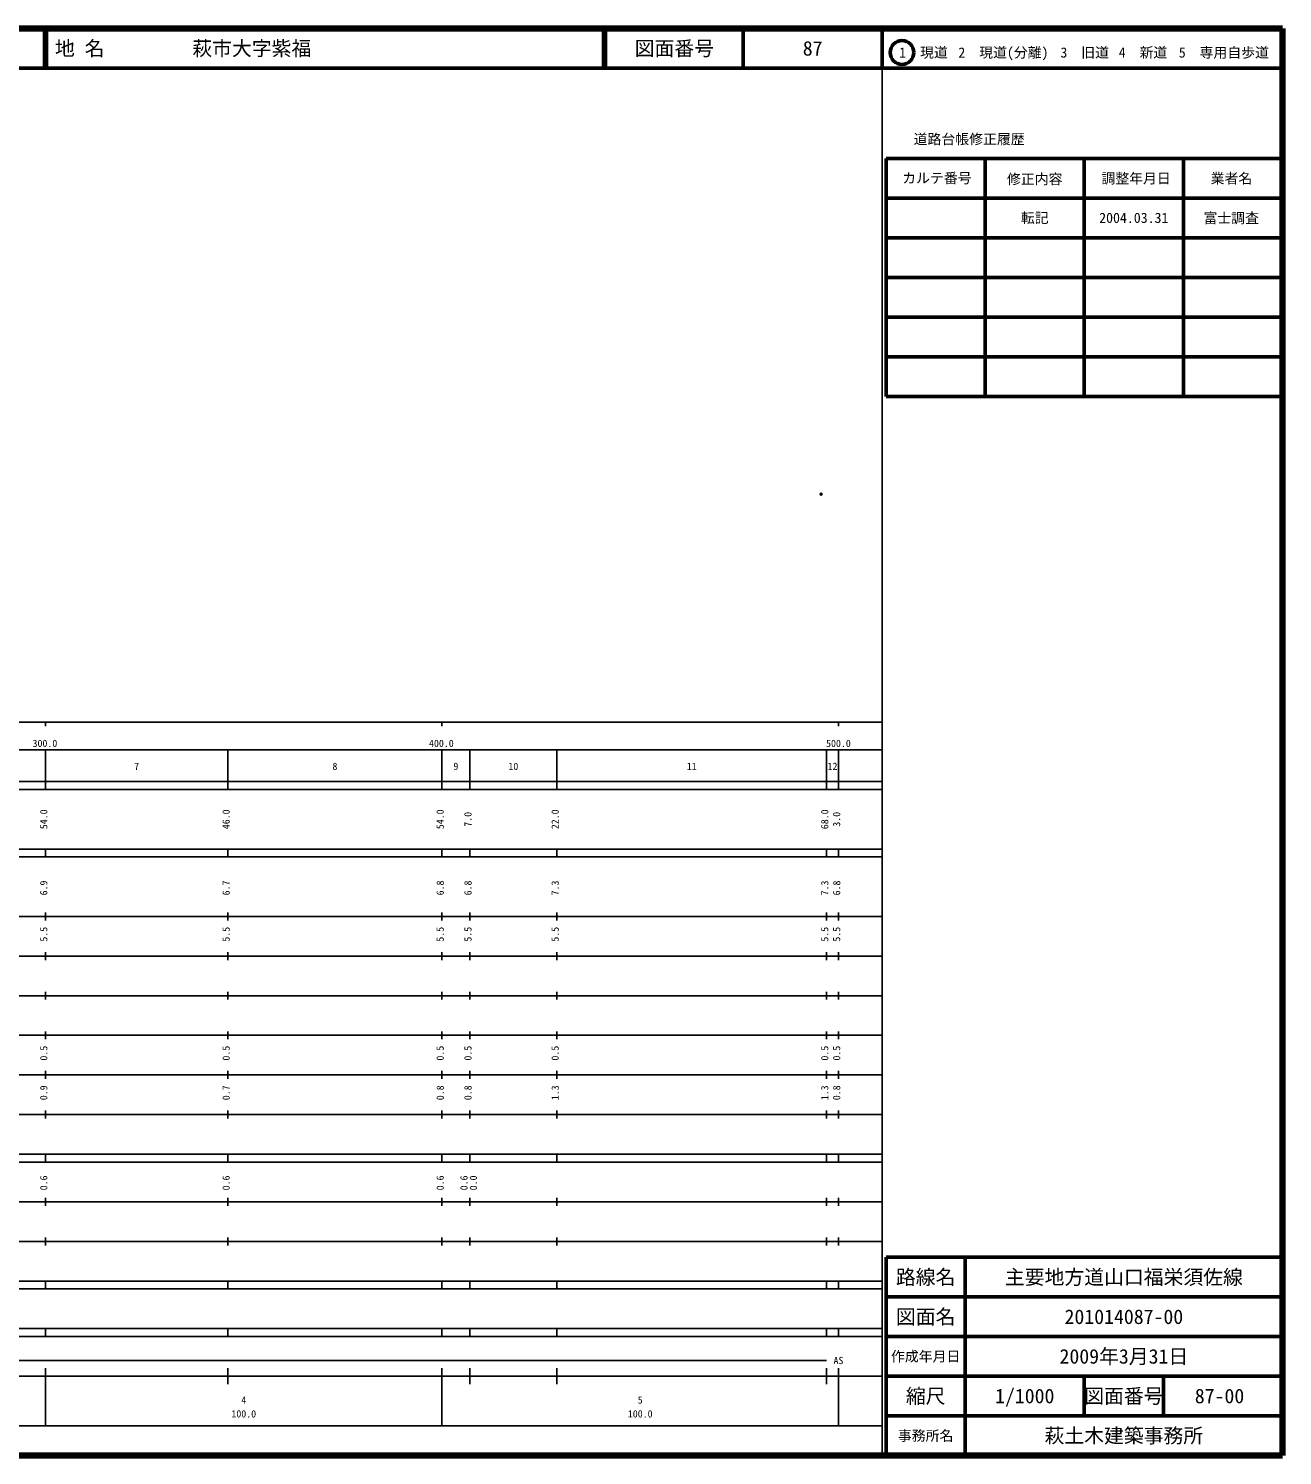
# Model space of a CAD drawing. Units: millimetres on the paper. Extents: x 40 to 680, y 20 to 380.
# Drawn here: x 363.7 to 680, y 20 to 380 of the extents above; entities that cross this region are included whole.
import ezdxf
from ezdxf.enums import TextEntityAlignment as Align

# ---------------------------------------------------------------- set-up
doc = ezdxf.new("R2010")
doc.units = ezdxf.units.MM
doc.header["$PDMODE"] = 32
doc.header["$PDSIZE"] = 0.5
doc.layers.add('M-OTRS', color=6, linetype='Continuous')
doc.layers.add('M-TTL-TXT', color=7, linetype='Continuous')
for name, color, linetype, lineweight in [('M-TTL', 2, 'Continuous', 140), ('M-TTL-BAND', 7, 'Continuous', 25), ('M-TTL-FRAM', 2, 'Continuous', 50), ('M-TTL-LINE', 7, 'Continuous', 50)]:
    doc.layers.add(name, color=color, linetype=linetype, lineweight=lineweight)
doc.styles.add('ＭＳ ゴシック', font='')
doc.styles.get('ＭＳ ゴシック').set_extended_font_data('MS Gothic')

msp = doc.modelspace()

# ---------------------------------------------------------------- linework, layer by layer
at = {"layer": 'M-OTRS'}
msp.add_point((563.613, 262.541), dxfattribs=at)
at = {"layer": 'M-TTL'}
for p, q in [((680, 380), (40, 380)), ((680, 20), (680, 380)), ((40, 20), (680, 20))]:
    msp.add_line(p, q, dxfattribs=at)
at = {"layer": 'M-TTL-BAND'}
for p, q in [((579, 20), (579, 370)), ((40, 205), (579, 205)), ((368, 205), (368, 204)), ((468, 205), (468, 204)), ((568, 205), (568, 204)), ((68, 198), (579, 198)), ((368, 188), (368, 198)), ((414, 188), (414, 198)), ((468, 188), (468, 198)), ((475, 188), (475, 198)), ((497, 188), (497, 198)), ((565, 188), (565, 198)), ((568, 188), (568, 198)), ((40, 190), (579, 190)), ((40, 188), (579, 188)), ((40, 173), (579, 173)), ((368, 171), (368, 173)), ((414, 171), (414, 173)), ((468, 171), (468, 173)), ((475, 171), (475, 173)), ((497, 171), (497, 173)), ((565, 171), (565, 173)), ((568, 171), (568, 173)), ((40, 171), (579, 171)), ((40, 156), (579, 156)), ((368, 155), (368, 157)), ((414, 155), (414, 157)), ((468, 155), (468, 157)), ((475, 155), (475, 157)), ((497, 155), (497, 157)), ((565, 155), (565, 157)), ((568, 155), (568, 157)), ((46, 146), (579, 146)), ((368, 145), (368, 147)), ((414, 145), (414, 147)), ((468, 145), (468, 147)), ((475, 145), (475, 147)), ((497, 145), (497, 147)), ((565, 145), (565, 147)), ((568, 145), (568, 147)), ((368, 135), (368, 137)), ((414, 135), (414, 137)), ((468, 135), (468, 137)), ((475, 135), (475, 137)), ((497, 135), (497, 137)), ((565, 135), (565, 137)), ((568, 135), (568, 137)), ((52, 136), (579, 136)), ((46, 126), (579, 126)), ((368, 125), (368, 127)), ((414, 125), (414, 127)), ((468, 125), (468, 127)), ((475, 125), (475, 127)), ((497, 125), (497, 127)), ((565, 125), (565, 127)), ((568, 125), (568, 127)), ((52, 116), (579, 116)), ((368, 115), (368, 117)), ((414, 115), (414, 117)), ((468, 115), (468, 117)), ((475, 115), (475, 117)), ((497, 115), (497, 117)), ((565, 115), (565, 117)), ((568, 115), (568, 117)), ((46, 106), (579, 106)), ((368, 105), (368, 107)), ((414, 105), (414, 107)), ((468, 105), (468, 107)), ((475, 105), (475, 107)), ((497, 105), (497, 107)), ((565, 105), (565, 107)), ((568, 105), (568, 107)), ((40, 96), (579, 96)), ((40, 94), (579, 94)), ((368, 94), (368, 96)), ((414, 94), (414, 96)), ((468, 94), (468, 96)), ((475, 94), (475, 96)), ((497, 94), (497, 96)), ((565, 94), (565, 96)), ((568, 94), (568, 96)), ((49, 84), (579, 84)), ((368, 83), (368, 85)), ((414, 83), (414, 85)), ((468, 83), (468, 85)), ((475, 83), (475, 85)), ((497, 83), (497, 85)), ((565, 83), (565, 85)), ((568, 83), (568, 85)), ((40, 74), (579, 74)), ((368, 73), (368, 75)), ((414, 73), (414, 75)), ((468, 73), (468, 75)), ((475, 73), (475, 75)), ((497, 73), (497, 75)), ((565, 73), (565, 75)), ((568, 73), (568, 75)), ((40, 64), (579, 64)), ((40, 62), (579, 62)), ((368, 62), (368, 64)), ((414, 62), (414, 64)), ((468, 62), (468, 64)), ((475, 62), (475, 64)), ((497, 62), (497, 64)), ((565, 62), (565, 64)), ((568, 62), (568, 64)), ((40, 52), (579, 52)), ((368, 50), (368, 52)), ((414, 50), (414, 52)), ((468, 50), (468, 52)), ((475, 50), (475, 52)), ((497, 50), (497, 52)), ((565, 50), (565, 52)), ((568, 50), (568, 52)), ((40, 50), (579, 50)), ((71, 44), (565, 44)), ((40, 40), (579, 40)), ((368, 27.5), (368, 42)), ((414, 38), (414, 42)), ((468, 27.5), (468, 42)), ((475, 38), (475, 42)), ((497, 38), (497, 42)), ((565, 38), (565, 42)), ((568, 27.5), (568, 42)), ((68, 27.5), (579, 27.5))]:
    msp.add_line(p, q, dxfattribs=at)
at = {"layer": 'M-TTL-FRAM'}
for p, q in [((580, 347.197), (580, 287.197)), ((580, 347.197), (680, 347.197)), ((580, 287.197), (680, 287.197)), ((680, 70), (580, 70)), ((580, 70), (580, 20))]:
    msp.add_line(p, q, dxfattribs=at)
at = {"layer": 'M-TTL-LINE'}
for p, q in [((367.75, 380), (367.75, 370)), ((368.25, 380), (368.25, 370)), ((508.747, 380), (508.747, 370)), ((509.247, 380), (509.247, 370)), ((543.997, 380), (543.997, 370)), ((579, 380), (579, 370)), ((40, 370), (680, 370)), ((605, 347.197), (605, 287.197)), ((630, 347.197), (630, 287.197)), ((655, 347.197), (655, 287.197)), ((580, 337.197), (680, 337.197)), ((580, 327.197), (680, 327.197)), ((580, 317.197), (680, 317.197)), ((580, 307.197), (680, 307.197)), ((580, 297.197), (680, 297.197)), ((600, 70), (600, 20)), ((680, 60), (580, 60)), ((680, 50), (580, 50)), ((680, 40), (580, 40)), ((630, 40), (630, 30)), ((650, 40), (650, 30)), ((680, 30), (580, 30))]:
    msp.add_line(p, q, dxfattribs=at)
msp.add_circle((584.031, 373.958), 3, dxfattribs=at)

# ---------------------------------------------------------------- texts
at = {"layer": 'M-TTL-BAND', "style": 'ＭＳ ゴシック'}
for s, p in [('300.0', (367.844, 198.195)), ('400.0', (467.844, 198.195)), ('500.0', (568, 198.195)), ('7', (391, 192.405)), ('8', (441, 192.405)), ('9', (471.5, 192.405)), ('10', (486, 192.405)), ('11', (531, 192.405)), ('12', (566.5, 192.405)), ('AS', (568, 42.5)), ('4', (418, 32.523)), ('5', (518, 32.523)), ('100.0', (418, 29.033)), ('100.0', (518, 29.033))]:
    msp.add_text(s, height=1.833, dxfattribs=at).set_placement(p, align=Align.BOTTOM_CENTER)
for s, p in [('54.0', (369, 180.5)), ('46.0', (415, 180.5)), ('54.0', (469, 180.5)), ('7.0', (476, 180.5)), ('22.0', (498, 180.5)), ('68.0', (566, 180.5)), ('3.0', (569, 180.5)), ('6.9', (369, 163.174)), ('6.7', (415, 163.174)), ('6.8', (469, 163.174)), ('6.8', (476, 163.174)), ('7.3', (498, 163.174)), ('7.3', (566, 163.174)), ('6.8', (569, 163.174)), ('5.5', (369, 151.5)), ('5.5', (415, 151.5)), ('5.5', (469, 151.5)), ('5.5', (476, 151.5)), ('5.5', (498, 151.5)), ('5.5', (566, 151.5)), ('5.5', (569, 151.5)), ('0.5', (369, 121.5)), ('0.5', (415, 121.5)), ('0.5', (469, 121.5)), ('0.5', (476, 121.5)), ('0.5', (498, 121.5)), ('0.5', (566, 121.5)), ('0.5', (569, 121.5)), ('0.9', (369, 111.5)), ('0.7', (415, 111.5)), ('0.8', (469, 111.5)), ('0.8', (476, 111.5)), ('1.3', (498, 111.5)), ('1.3', (566, 111.5)), ('0.8', (569, 111.5)), ('0.6', (369, 88.764)), ('0.6', (415, 88.764)), ('0.6', (469, 88.764)), ('0.6', (475, 88.764)), ('0.0', (477.37, 88.764))]:
    msp.add_text(s, height=1.833, rotation=90, dxfattribs=at).set_placement(p, align=Align.BOTTOM_CENTER)
at = {"layer": 'M-TTL-TXT', "style": 'ＭＳ ゴシック'}
for s, p in [('地 名', (370.38, 375)), ('萩市大字紫福', (405.024, 375))]:
    msp.add_text(s, height=3.666, dxfattribs=at).set_placement(p, align=Align.MIDDLE_LEFT)
for s, height, p in [('図面番号', 3.666, (526.622, 375)), ('87', 3.666, (561.497, 375)), ('1\u3000現道', 2.566, (589.448, 373.958)), ('2\u3000現道(分離)', 2.566, (609.619, 373.958)), ('3\u3000旧道', 2.566, (630.121, 373.958)), ('4\u3000新道', 2.566, (644.824, 373.958)), ('5\u3000専用自歩道', 2.566, (665.228, 373.958)), ('道路台帳修正履歴', 2.566, (600.968, 352.113)), ('カルテ番号', 2.566, (592.839, 342.277)), ('修正内容', 2.566, (617.509, 342.023)), ('調整年月日', 2.566, (643.089, 342.197)), ('業者名', 2.566, (667.134, 342.197)), ('転記', 2.566, (617.5, 332.245)), ('2004.03.31', 2.566, (642.5, 332.245)), ('富士調査', 2.566, (667.077, 332.189)), ('路線名', 3.666, (590, 65)), ('路線名', 3.666, (590, 65)), ('主要地方道山口福栄須佐線', 3.666, (640, 65)), ('図面名', 3.666, (590, 55)), ('図面名', 3.666, (590, 55)), ('201014087-00', 3.666, (640, 55)), ('2009年3月31日', 3.666, (640, 45)), ('作成年月日', 2.566, (590, 45)), ('作成年月日', 2.566, (590, 45)), ('縮尺', 3.666, (590, 35)), ('縮尺', 3.666, (590, 35)), ('1/1000', 3.666, (615, 35)), ('図面番号', 3.666, (640, 35)), ('図面番号', 3.666, (640, 35)), ('87-00', 3.666, (664.125, 35)), ('事務所名', 2.566, (590, 25)), ('事務所名', 2.566, (590, 25)), ('萩土木建築事務所', 3.666, (640, 25))]:
    msp.add_text(s, height=height, dxfattribs=at).set_placement(p, align=Align.MIDDLE_CENTER)

doc.saveas('drawing.dxf')
